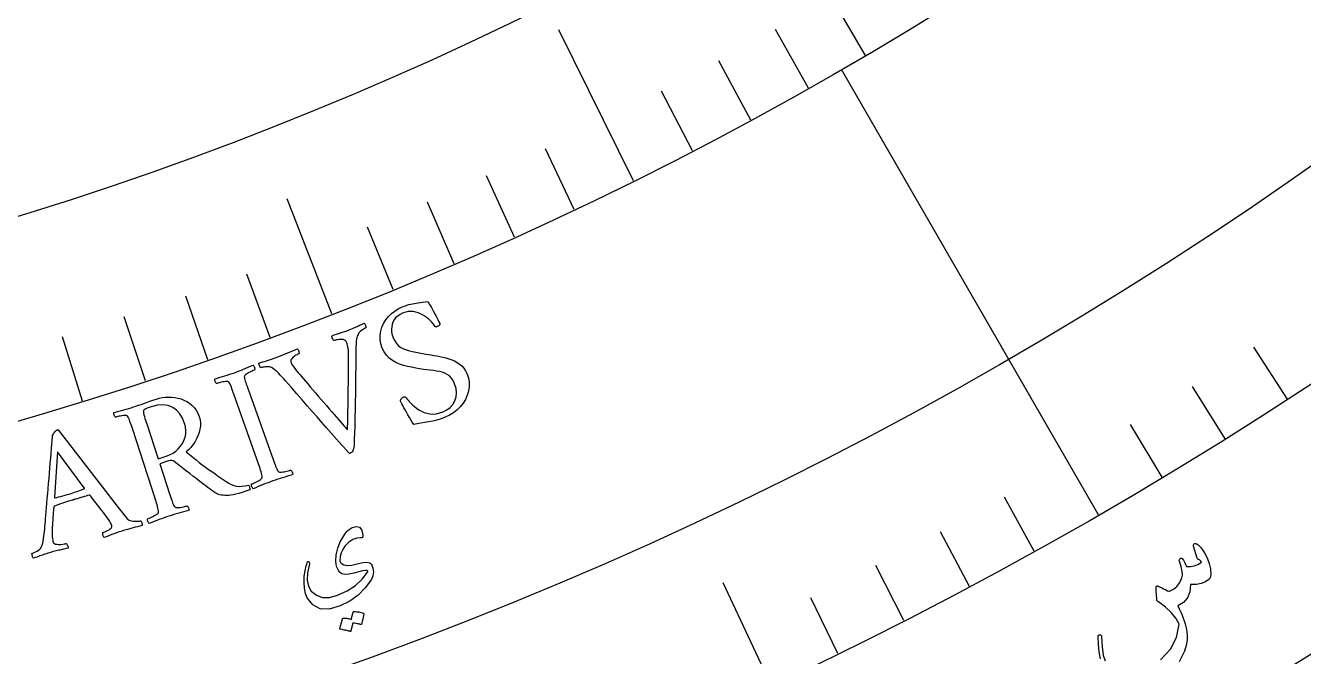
# Model space of a CAD drawing. Header units: millimetres. Extents: x -65 to 65, y -65 to 75.
# Drawn here: x 14.5 to 32.26, y -52.91 to -44.14 of the extents above; entities that cross this region are included whole.
import ezdxf

# ---------------------------------------------------------------- set-up
doc = ezdxf.new("R2010")
doc.units = ezdxf.units.MM
for name, color, linetype in [('CUT_OUTER', 1, 'Continuous'), ('ENGRAVE', 7, 'Continuous'), ('ENGRAVE_FINE', 8, 'Continuous'), ('TEXT', 5, 'Continuous')]:
    doc.layers.add(name, color=color, linetype=linetype)

msp = doc.modelspace()

# ---------------------------------------------------------------- linework, layer by layer
at = {"layer": 'CUT_OUTER'}
msp.add_arc((-0.0001, -0.0002), 64.9998, 178.916906, 2.285404, dxfattribs=at)
at = {"layer": 'ENGRAVE'}
for points in [[(22.9496, -46.2993), (21.9103, -44.2027)], [(29.4125, -50.9439), (25.8375, -44.7519)], [(18.754, -48.1518), (18.1312, -46.5528)], [(24.8605, -53.3136), (24.1957, -51.8879)]]:
    msp.add_lwpolyline(points, dxfattribs=at)
for radius in [63.7, 63.7, 61.9938, 58.825, 58.825, 56.3225, 51.675, 51.675, 48.945]:
    msp.add_circle((0, 0), radius, dxfattribs=at)
at = {"layer": 'ENGRAVE_FINE'}
for points in [[(26.1744, -44.5557), (25.7002, -43.7486)], [(25.3802, -45.0128), (24.9205, -44.1975)], [(24.5778, -45.4559), (24.1326, -44.6325)], [(23.7675, -45.8848), (23.337, -45.0536)], [(22.1242, -46.6993), (21.7235, -45.8534)], [(21.2917, -47.0847), (20.906, -46.2318)], [(20.4523, -47.4553), (20.0819, -46.5958)], [(19.6063, -47.8111), (19.2512, -46.945)], [(17.8956, -48.4773), (17.5715, -47.5993)], [(17.0315, -48.7877), (16.723, -47.904)], [(16.1618, -49.0826), (15.869, -48.1936)], [(15.2869, -49.3621), (15.01, -48.468)], [(32.0384, -49.3348), (31.5711, -48.6152)], [(31.1725, -49.8864), (30.7178, -49.1588)], [(30.2971, -50.4229), (29.8552, -49.6874)], [(28.5189, -51.4495), (28.103, -50.6991)], [(27.6167, -51.9394), (27.2139, -51.1818)], [(26.706, -52.4135), (26.3165, -51.649)], [(25.7872, -52.8716), (25.4111, -52.1004)]]:
    msp.add_lwpolyline(points, dxfattribs=at)
at = {"layer": 'TEXT'}
for points in [[(19.7305, -48.0544), (19.7642, -48.0411), (19.7954, -48.03), (19.824, -48.0212), (19.8501, -48.0146), (19.8751, -48.0093), (19.9008, -48.0047), (19.9271, -48.0006), (19.9539, -47.9972), (19.9826, -47.9937), (20.0145, -47.9895), (20.0496, -47.9846), (20.088, -47.9791), (20.1128, -48.0205), (20.1373, -48.0629), (20.1614, -48.1063), (20.1851, -48.1508), (20.207, -48.1929), (20.2257, -48.2294), (20.2413, -48.2604), (20.2537, -48.2857), (20.2558, -48.2912), (20.2551, -48.297), (20.2515, -48.3031), (20.245, -48.3096), (20.2374, -48.3158), (20.2304, -48.3208), (20.2239, -48.3248), (20.2179, -48.3277), (20.2102, -48.3303), (20.2028, -48.3314), (20.1957, -48.3309), (20.1891, -48.329), (20.1767, -48.3088), (20.1613, -48.2879), (20.1429, -48.2661), (20.1215, -48.2436), (20.0977, -48.2214), (20.072, -48.2007), (20.0445, -48.1814), (20.0151, -48.1636), (19.9842, -48.148), (19.9523, -48.1353), (19.9193, -48.1256), (19.8852, -48.1188), (19.8506, -48.116), (19.8158, -48.1181), (19.7809, -48.1251), (19.746, -48.137), (19.7041, -48.157), (19.6691, -48.18), (19.6408, -48.2058), (19.6194, -48.2346), (19.6036, -48.2652), (19.5924, -48.2967), (19.5858, -48.329), (19.5839, -48.3621), (19.5856, -48.3949), (19.59, -48.4262), (19.5971, -48.4561), (19.607, -48.4846), (19.6274, -48.5267), (19.6521, -48.5626), (19.6812, -48.5924), (19.7146, -48.616), (19.7515, -48.6351), (19.7908, -48.6511), (19.8325, -48.664), (19.8767, -48.674), (19.9223, -48.6824), (19.9682, -48.6911), (20.0144, -48.7), (20.0608, -48.709), (20.0963, -48.7151), (20.1336, -48.7215), (20.1727, -48.7281), (20.2136, -48.735), (20.2554, -48.7426), (20.2971, -48.7516), (20.3387, -48.762), (20.3803, -48.7737), (20.4207, -48.7876), (20.4592, -48.8046), (20.4956, -48.8246), (20.5299, -48.8476), (20.5612, -48.8743), (20.5885, -48.9052), (20.6119, -48.9403), (20.6314, -48.9795), (20.652, -49.0405), (20.6626, -49.1014), (20.6632, -49.1623), (20.6537, -49.2232), (20.6356, -49.2826), (20.6103, -49.3388), (20.5778, -49.3919), (20.5381, -49.4418), (20.4927, -49.4873), (20.4429, -49.5268), (20.3888, -49.5605), (20.3304, -49.5883), (20.2731, -49.6099), (20.2156, -49.6278), (20.1578, -49.642), (20.0997, -49.6526), (20.0431, -49.6614), (19.9897, -49.6701), (19.9396, -49.6788), (19.8927, -49.6875), (19.8723, -49.6561), (19.8518, -49.6233), (19.8313, -49.5892), (19.8108, -49.5537), (19.791, -49.5186), (19.7728, -49.4856), (19.756, -49.4547), (19.7408, -49.4258), (19.7278, -49.4006), (19.7177, -49.3806), (19.7105, -49.3659), (19.7063, -49.3563), (19.7101, -49.3483), (19.7145, -49.3406), (19.7195, -49.3331), (19.7251, -49.326), (19.7313, -49.3194), (19.738, -49.3137), (19.7453, -49.309), (19.7531, -49.3053), (19.7631, -49.3029), (19.772, -49.3038), (19.78, -49.3082), (19.787, -49.3159), (19.7985, -49.3319), (19.8132, -49.3501), (19.8309, -49.3707), (19.8518, -49.3935), (19.8756, -49.4171), (19.9022, -49.4401), (19.9316, -49.4624), (19.9639, -49.4841), (19.9986, -49.5037), (20.0356, -49.5194), (20.0748, -49.5314), (20.1163, -49.5396), (20.1599, -49.5424), (20.2057, -49.5385), (20.2537, -49.5278), (20.3038, -49.5102), (20.3548, -49.4839), (20.3986, -49.45), (20.4351, -49.4083), (20.4643, -49.359), (20.4832, -49.3043), (20.4888, -49.2465), (20.4813, -49.1855), (20.4605, -49.1214), (20.4393, -49.0779), (20.4148, -49.0418), (20.3873, -49.0131), (20.3565, -48.9917), (20.323, -48.9756), (20.2871, -48.9625), (20.2487, -48.9524), (20.2079, -48.9453), (20.1651, -48.9396), (20.1209, -48.9339), (20.0751, -48.9281), (20.0278, -48.9222), (19.9742, -48.9137), (19.9195, -48.9041), (19.8635, -48.8934), (19.8063, -48.8817), (19.7498, -48.8673), (19.6958, -48.8487), (19.6443, -48.8258), (19.5954, -48.7987), (19.5508, -48.766), (19.5126, -48.7264), (19.4805, -48.6799), (19.4547, -48.6266), (19.4353, -48.5667), (19.4253, -48.5076), (19.4247, -48.4493), (19.4334, -48.3918), (19.4501, -48.3363), (19.4734, -48.2839), (19.5034, -48.2347), (19.54, -48.1887), (19.5819, -48.1469), (19.6276, -48.1107), (19.6771, -48.0798), (19.7305, -48.0544)], [(18.0024, -48.7494), (18.0386, -48.7358), (18.0742, -48.7218), (18.109, -48.7077), (18.143, -48.6933), (18.1765, -48.6788), (18.2098, -48.6646), (18.2429, -48.6507), (18.2757, -48.6369), (18.2798, -48.642), (18.284, -48.6495), (18.2883, -48.6594), (18.2928, -48.6718), (18.2963, -48.6841), (18.298, -48.6935), (18.2978, -48.7002), (18.2957, -48.7041), (18.2898, -48.7067), (18.2811, -48.7112), (18.2697, -48.7176), (18.2556, -48.7258), (18.2405, -48.7354), (18.2263, -48.7461), (18.2129, -48.7577), (18.2004, -48.7704), (18.1907, -48.7839), (18.1854, -48.7983), (18.1847, -48.8134), (18.1885, -48.8294), (18.1999, -48.8521), (18.2202, -48.8828), (18.2493, -48.9216), (18.2874, -48.9683), (18.3078, -48.9924), (18.3314, -49.0201), (18.3581, -49.0515), (18.3881, -49.0865), (18.4204, -49.1242), (18.4543, -49.1639), (18.4898, -49.2055), (18.5268, -49.2489), (18.5647, -49.2933), (18.6029, -49.3376), (18.6411, -49.3818), (18.6796, -49.426), (18.7174, -49.4692), (18.7535, -49.5107), (18.7881, -49.5505), (18.821, -49.5886), (18.8516, -49.624), (18.8793, -49.6561), (18.9041, -49.6848), (18.926, -49.7102), (18.944, -49.7311), (18.9575, -49.7465), (18.9665, -49.7566), (18.9708, -49.7612), (18.9714, -49.7518), (18.9722, -49.7349), (18.9731, -49.7105), (18.974, -49.6785), (18.9751, -49.6403), (18.9761, -49.5972), (18.977, -49.5494), (18.9779, -49.4966), (18.9788, -49.4401), (18.9797, -49.3807), (18.9806, -49.3184), (18.9816, -49.2533), (18.9825, -49.1865), (18.9833, -49.1193), (18.984, -49.0515), (18.9846, -48.9833), (18.9852, -48.9158), (18.9856, -48.8504), (18.986, -48.787), (18.9862, -48.7257), (18.9862, -48.7026), (18.9853, -48.6792), (18.9836, -48.6554), (18.9811, -48.6313), (18.9778, -48.6081), (18.9737, -48.5873), (18.969, -48.5687), (18.9634, -48.5525), (18.9547, -48.5358), (18.943, -48.5229), (18.9284, -48.5139), (18.9109, -48.5087), (18.8919, -48.5062), (18.8729, -48.5054), (18.8539, -48.5063), (18.8348, -48.5088), (18.8173, -48.5121), (18.8029, -48.5152), (18.7915, -48.5181), (18.7831, -48.5208), (18.7777, -48.5187), (18.7723, -48.5133), (18.7671, -48.5047), (18.7618, -48.493), (18.7577, -48.4804), (18.7555, -48.4697), (18.7552, -48.4606), (18.757, -48.4534), (18.7878, -48.4429), (18.8178, -48.4328), (18.8469, -48.4232), (18.8753, -48.4141), (18.9036, -48.4048), (18.9326, -48.3947), (18.9623, -48.3839), (18.9926, -48.3722), (19.0174, -48.3624), (19.0394, -48.3535), (19.0586, -48.3455), (19.0751, -48.3384), (19.0901, -48.3317), (19.1049, -48.325), (19.1195, -48.3181), (19.1339, -48.3111), (19.1491, -48.3038), (19.1659, -48.2958), (19.1844, -48.2871), (19.2047, -48.2777), (19.2088, -48.2827), (19.213, -48.2905), (19.2173, -48.3008), (19.2217, -48.3139), (19.2253, -48.3265), (19.2272, -48.3359), (19.2274, -48.3418), (19.226, -48.3444), (19.2172, -48.3487), (19.2047, -48.3562), (19.1883, -48.3669), (19.1681, -48.3808), (19.1477, -48.3972), (19.1309, -48.4156), (19.1176, -48.436), (19.1079, -48.4582), (19.1026, -48.4772), (19.0981, -48.5027), (19.0944, -48.5347), (19.0914, -48.5733), (19.0891, -48.6147), (19.0875, -48.655), (19.0866, -48.6941), (19.0864, -48.7321), (19.0859, -48.8202), (19.0854, -48.9046), (19.0849, -48.9853), (19.0843, -49.0624), (19.0835, -49.137), (19.0826, -49.2103), (19.0814, -49.2823), (19.08, -49.3531), (19.0784, -49.4239), (19.0768, -49.4961), (19.0751, -49.5696), (19.0734, -49.6444), (19.0714, -49.722), (19.0689, -49.8038), (19.0658, -49.8898), (19.0623, -49.98), (19.0605, -50.004), (19.0568, -50.0248), (19.0514, -50.0422), (19.0443, -50.0563), (19.0357, -50.0677), (19.0263, -50.0771), (19.0159, -50.0846), (19.0046, -50.09), (19.0008, -50.0903), (18.9967, -50.0887), (18.9921, -50.085), (18.9871, -50.0793), (18.982, -50.0731), (18.9774, -50.068), (18.9731, -50.0638), (18.9693, -50.0607), (18.8933, -49.9753), (18.8202, -49.8927), (18.7497, -49.8128), (18.6819, -49.7357), (18.6153, -49.6597), (18.5482, -49.583), (18.4806, -49.5056), (18.4126, -49.4276), (18.3425, -49.3472), (18.2686, -49.2628), (18.1909, -49.1745), (18.1095, -49.0822), (18.0847, -49.0538), (18.0607, -49.0271), (18.0376, -49.002), (18.0152, -48.9787), (17.993, -48.9569), (17.9706, -48.9366), (17.948, -48.9177), (17.925, -48.9002), (17.9148, -48.8938), (17.9027, -48.8891), (17.8886, -48.8861), (17.8725, -48.8849), (17.8557, -48.8849), (17.8393, -48.8857), (17.8234, -48.8873), (17.8079, -48.8898), (17.7938, -48.8927), (17.7817, -48.8954), (17.7717, -48.898), (17.7637, -48.9006), (17.762, -48.899), (17.7591, -48.8933), (17.7551, -48.8836), (17.7499, -48.8698), (17.745, -48.8557), (17.7417, -48.8452), (17.74, -48.8383), (17.7399, -48.8349), (17.7777, -48.8226), (17.8122, -48.8116), (17.8435, -48.8019), (17.8716, -48.7935), (17.8996, -48.785), (17.9307, -48.7748), (17.965, -48.7629), (18.0024, -48.7494)], [(17.3986, -48.9681), (17.4317, -48.9561), (17.4641, -48.9438), (17.496, -48.9312), (17.5273, -48.9183), (17.5586, -48.9051), (17.5907, -48.8918), (17.6236, -48.8784), (17.6573, -48.8649), (17.6632, -48.869), (17.6685, -48.8754), (17.6732, -48.884), (17.6772, -48.8948), (17.6802, -48.906), (17.6818, -48.9157), (17.6821, -48.9239), (17.681, -48.9306), (17.6727, -48.9338), (17.6618, -48.9385), (17.6481, -48.9447), (17.6317, -48.9523), (17.6143, -48.9608), (17.5976, -48.9696), (17.5817, -48.9785), (17.5664, -48.9877), (17.5535, -48.9968), (17.5443, -49.0056), (17.5388, -49.014), (17.5372, -49.022), (17.5386, -49.0358), (17.5414, -49.051), (17.5455, -49.0678), (17.551, -49.086), (17.5573, -49.1054), (17.5642, -49.1257), (17.5715, -49.1468), (17.5792, -49.1687), (17.5805, -49.1722), (17.5817, -49.1757), (17.583, -49.1792), (17.5842, -49.1828), (17.5855, -49.1863), (17.5868, -49.1898), (17.588, -49.1933), (17.5893, -49.1969), (17.9396, -50.1766), (17.9408, -50.1801), (17.9421, -50.1837), (17.9434, -50.1872), (17.9446, -50.1907), (17.9459, -50.1942), (17.9471, -50.1977), (17.9484, -50.2013), (17.9497, -50.2048), (17.9575, -50.2266), (17.9652, -50.2473), (17.9726, -50.2669), (17.9798, -50.2854), (17.987, -50.3025), (17.9943, -50.3177), (18.0019, -50.331), (18.0095, -50.3424), (18.0157, -50.3466), (18.0253, -50.3493), (18.0384, -50.3504), (18.0549, -50.35), (18.0733, -50.3483), (18.0921, -50.3456), (18.1112, -50.342), (18.1305, -50.3374), (18.1485, -50.3326), (18.1634, -50.3285), (18.1752, -50.325), (18.1838, -50.3221), (18.189, -50.3266), (18.1941, -50.333), (18.1991, -50.3415), (18.204, -50.352), (18.2078, -50.3629), (18.2097, -50.3725), (18.2096, -50.3808), (18.2076, -50.3878), (18.1716, -50.3983), (18.1364, -50.4085), (18.102, -50.4186), (18.0684, -50.4286), (18.0351, -50.4388), (18.0014, -50.4496), (17.9675, -50.461), (17.9333, -50.4729), (17.9, -50.4849), (17.8666, -50.4975), (17.833, -50.5106), (17.7993, -50.5243), (17.7653, -50.5383), (17.7311, -50.5525), (17.6967, -50.567), (17.662, -50.5817), (17.656, -50.5775), (17.6507, -50.5711), (17.6461, -50.5624), (17.6422, -50.5516), (17.6393, -50.5403), (17.6379, -50.5306), (17.6377, -50.5224), (17.639, -50.5157), (17.6475, -50.5125), (17.6588, -50.5078), (17.673, -50.5016), (17.6899, -50.4939), (17.708, -50.4852), (17.7253, -50.4759), (17.7418, -50.466), (17.7577, -50.4556), (17.7712, -50.4454), (17.7806, -50.4363), (17.7858, -50.4283), (17.787, -50.4214), (17.7859, -50.4048), (17.783, -50.3865), (17.7783, -50.3664), (17.7719, -50.3447), (17.7644, -50.3218), (17.7564, -50.298), (17.7479, -50.2733), (17.739, -50.2479), (17.3927, -49.2667), (17.3836, -49.2412), (17.3746, -49.2165), (17.3658, -49.1926), (17.357, -49.1695), (17.3483, -49.148), (17.3392, -49.1291), (17.33, -49.1128), (17.3205, -49.099), (17.3151, -49.0935), (17.306, -49.0902), (17.2935, -49.0892), (17.2773, -49.0904), (17.2592, -49.0931), (17.2408, -49.0963), (17.2221, -49.1001), (17.2032, -49.1046), (17.1856, -49.109), (17.1711, -49.1128), (17.1596, -49.1161), (17.1512, -49.1188), (17.1461, -49.1143), (17.1412, -49.1077), (17.1364, -49.0992), (17.1316, -49.0886), (17.1279, -49.0777), (17.1261, -49.0681), (17.1262, -49.0598), (17.1282, -49.0528), (17.163, -49.042), (17.1976, -49.0315), (17.232, -49.0211), (17.2662, -49.011), (17.2999, -49.0009), (17.3333, -48.9903), (17.3662, -48.9794), (17.3986, -48.9681)], [(16.3162, -49.3341), (16.3552, -49.323), (16.3959, -49.3149), (16.4383, -49.3098), (16.4824, -49.3078), (16.527, -49.309), (16.571, -49.3136), (16.6144, -49.3217), (16.6573, -49.3332), (16.6987, -49.3486), (16.7379, -49.3682), (16.7749, -49.392), (16.8095, -49.42), (16.841, -49.4525), (16.8683, -49.4899), (16.8915, -49.5321), (16.9105, -49.5793), (16.9217, -49.6213), (16.9269, -49.6647), (16.9263, -49.7094), (16.9197, -49.7554), (16.9082, -49.8015), (16.8925, -49.8463), (16.8728, -49.8899), (16.8491, -49.9321), (16.8222, -49.9718), (16.7931, -50.0076), (16.7619, -50.0394), (16.7285, -50.0674), (16.7754, -50.1071), (16.8212, -50.1449), (16.8657, -50.1808), (16.909, -50.2148), (16.9519, -50.2476), (16.9954, -50.2801), (17.0395, -50.3121), (17.0842, -50.3438), (17.1305, -50.3761), (17.1793, -50.41), (17.2308, -50.4454), (17.2848, -50.4824), (17.3208, -50.5047), (17.3565, -50.5224), (17.3919, -50.5357), (17.4268, -50.5444), (17.4634, -50.5485), (17.5034, -50.5477), (17.5469, -50.542), (17.5939, -50.5314), (17.5997, -50.5358), (17.6045, -50.5429), (17.6083, -50.5527), (17.6109, -50.5651), (17.6128, -50.5775), (17.614, -50.5872), (17.6145, -50.5941), (17.6145, -50.5982), (17.5585, -50.6171), (17.507, -50.6332), (17.4601, -50.6465), (17.4177, -50.6571), (17.3802, -50.6651), (17.3477, -50.6709), (17.3202, -50.6744), (17.2978, -50.6757), (17.2829, -50.6748), (17.2651, -50.6734), (17.2445, -50.6714), (17.2211, -50.6689), (17.1957, -50.6641), (17.1693, -50.6552), (17.1418, -50.6422), (17.1134, -50.6251), (17.1008, -50.6163), (17.0838, -50.6041), (17.0623, -50.5885), (17.0363, -50.5694), (17.0068, -50.5475), (16.9745, -50.5231), (16.9394, -50.4964), (16.9016, -50.4673), (16.8618, -50.4364), (16.8207, -50.4045), (16.7783, -50.3716), (16.7346, -50.3375), (16.6907, -50.3031), (16.6476, -50.2688), (16.6052, -50.2348), (16.5636, -50.201), (16.548, -50.1924), (16.5295, -50.1886), (16.508, -50.1898), (16.4835, -50.1958), (16.3632, -50.2352), (16.5038, -50.667), (16.505, -50.6706), (16.5061, -50.6741), (16.5073, -50.6777), (16.5084, -50.6812), (16.5096, -50.6848), (16.5108, -50.6883), (16.5119, -50.6919), (16.5131, -50.6955), (16.5203, -50.7175), (16.5274, -50.7384), (16.5343, -50.7582), (16.5409, -50.7769), (16.5476, -50.7942), (16.5545, -50.8096), (16.5617, -50.8231), (16.569, -50.8347), (16.5751, -50.8391), (16.5846, -50.8421), (16.5977, -50.8436), (16.6142, -50.8436), (16.6326, -50.8424), (16.6514, -50.8402), (16.6706, -50.8372), (16.6901, -50.8331), (16.7082, -50.8289), (16.7232, -50.8252), (16.7351, -50.822), (16.7438, -50.8194), (16.7489, -50.824), (16.7538, -50.8306), (16.7585, -50.8392), (16.7631, -50.8498), (16.7667, -50.8608), (16.7683, -50.8705), (16.7679, -50.8788), (16.7657, -50.8858), (16.7294, -50.8952), (16.694, -50.9044), (16.6593, -50.9136), (16.6254, -50.9226), (16.5918, -50.9318), (16.5579, -50.9416), (16.5236, -50.952), (16.4891, -50.963), (16.4554, -50.9741), (16.4217, -50.9857), (16.3877, -50.9979), (16.3536, -51.0105), (16.3193, -51.0236), (16.2848, -51.0368), (16.2499, -51.0503), (16.2148, -51.064), (16.2089, -51.0596), (16.2038, -51.0531), (16.1994, -51.0443), (16.1959, -51.0334), (16.1933, -51.022), (16.1921, -51.0123), (16.1922, -51.0041), (16.1937, -50.9974), (16.2023, -50.9944), (16.2138, -50.99), (16.2281, -50.9842), (16.2452, -50.9771), (16.2635, -50.9689), (16.2811, -50.9601), (16.2979, -50.9507), (16.3141, -50.9407), (16.3279, -50.9308), (16.3375, -50.922), (16.343, -50.9142), (16.3443, -50.9074), (16.3437, -50.8907), (16.3413, -50.8723), (16.3372, -50.8522), (16.3314, -50.8303), (16.3246, -50.8071), (16.3172, -50.7831), (16.3095, -50.7582), (16.3013, -50.7325), (15.9807, -49.7427), (15.9723, -49.7169), (15.9641, -49.692), (15.9559, -49.6678), (15.9479, -49.6444), (15.9397, -49.6227), (15.9312, -49.6036), (15.9224, -49.587), (15.9133, -49.573), (15.9081, -49.5673), (15.8991, -49.5638), (15.8866, -49.5624), (15.8704, -49.5632), (15.8523, -49.5653), (15.834, -49.5679), (15.8156, -49.5711), (15.7971, -49.5748), (15.7799, -49.5785), (15.7657, -49.5818), (15.7543, -49.5847), (15.7459, -49.5872), (15.7409, -49.5825), (15.7362, -49.5758), (15.7316, -49.5671), (15.7271, -49.5564), (15.7237, -49.5454), (15.7222, -49.5358), (15.7225, -49.5275), (15.7247, -49.5206), (15.7598, -49.5108), (15.7945, -49.5013), (15.8288, -49.4921), (15.8627, -49.4831), (15.8962, -49.474), (15.9295, -49.4646), (15.9625, -49.4547), (15.9951, -49.4444), (16.0294, -49.4331), (16.0649, -49.4211), (16.1016, -49.4083), (16.1395, -49.3948), (16.1794, -49.3806), (16.2221, -49.3658), (16.2677, -49.3503), (16.3162, -49.3341)], [(16.7055, -49.6724), (16.6762, -49.6018), (16.6391, -49.5414), (16.5944, -49.4911), (16.5419, -49.451), (16.4809, -49.4242), (16.4105, -49.4139), (16.3307, -49.4201), (16.2414, -49.4428), (16.2296, -49.4469), (16.2151, -49.4521), (16.198, -49.4585), (16.1782, -49.4662), (16.1597, -49.4745), (16.1462, -49.4832), (16.1378, -49.4922), (16.1344, -49.5015), (16.1344, -49.5153), (16.1366, -49.5326), (16.1409, -49.5532), (16.1475, -49.5772), (16.1554, -49.603), (16.1634, -49.6288), (16.1716, -49.6548), (16.18, -49.6808), (16.34, -50.164), (16.4625, -50.124), (16.5059, -50.1068), (16.5465, -50.0848), (16.5843, -50.0579), (16.6194, -50.0261), (16.6505, -49.9905), (16.6765, -49.9519), (16.6974, -49.9104), (16.7133, -49.8659), (16.7227, -49.8194), (16.7246, -49.7717), (16.7189, -49.7227), (16.7055, -49.6724)], [(14.7623, -51.1418), (14.7627, -51.1377), (14.7638, -51.1254), (14.7656, -51.105), (14.7682, -51.0764), (14.7713, -51.0409), (14.7748, -50.9995), (14.7788, -50.9523), (14.7831, -50.8994), (14.7878, -50.8419), (14.7931, -50.7812), (14.7988, -50.7172), (14.8049, -50.65), (14.8112, -50.5808), (14.8173, -50.5105), (14.8232, -50.4394), (14.8289, -50.3673), (14.8345, -50.2955), (14.84, -50.2252), (14.8454, -50.1564), (14.8506, -50.089), (14.8557, -50.0244), (14.8604, -49.9638), (14.8649, -49.9071), (14.8691, -49.8545), (14.8722, -49.8428), (14.8779, -49.8297), (14.8862, -49.8152), (14.8972, -49.7992), (14.9089, -49.7843), (14.9196, -49.773), (14.9293, -49.7652), (14.938, -49.7609), (14.9401, -49.7604), (14.9418, -49.7601), (14.9432, -49.7601), (14.9442, -49.7604), (14.9452, -49.7608), (14.9467, -49.7613), (14.9486, -49.7617), (14.9511, -49.7622), (15.8021, -50.8641), (15.8447, -50.9181), (15.8767, -50.9585), (15.8983, -50.985), (15.9094, -50.9979), (15.9208, -51.0083), (15.9347, -51.0168), (15.9512, -51.0236), (15.9703, -51.0286), (15.9905, -51.032), (16.0102, -51.034), (16.0295, -51.0348), (16.0484, -51.0341), (16.0654, -51.0328), (16.0789, -51.0314), (16.0889, -51.03), (16.0954, -51.0285), (16.1016, -51.034), (16.1068, -51.0416), (16.111, -51.0513), (16.1142, -51.0631), (16.1166, -51.0747), (16.1181, -51.0838), (16.1189, -51.0903), (16.1188, -51.0944), (16.0842, -51.1027), (16.0514, -51.1107), (16.0204, -51.1182), (15.9913, -51.1253), (15.9619, -51.1328), (15.9298, -51.1415), (15.8952, -51.1515), (15.8581, -51.1628), (15.819, -51.1752), (15.7835, -51.1869), (15.7516, -51.1979), (15.7233, -51.2083), (15.695, -51.219), (15.6634, -51.2309), (15.6283, -51.244), (15.5898, -51.2582), (15.584, -51.2538), (15.5789, -51.2472), (15.5747, -51.2384), (15.5712, -51.2274), (15.569, -51.216), (15.5684, -51.2061), (15.5693, -51.1976), (15.5719, -51.1907), (15.5841, -51.1864), (15.5989, -51.1802), (15.6165, -51.172), (15.6367, -51.1618), (15.6563, -51.1508), (15.6721, -51.1402), (15.6841, -51.1299), (15.6922, -51.12), (15.6947, -51.113), (15.6954, -51.1047), (15.6943, -51.0949), (15.6916, -51.0837), (15.6867, -51.0714), (15.6788, -51.0559), (15.6677, -51.0374), (15.6536, -51.0157), (15.6372, -50.9918), (15.6192, -50.9665), (15.5997, -50.94), (15.5787, -50.9121), (15.5569, -50.8838), (15.5353, -50.8559), (15.5139, -50.8284), (15.4926, -50.8014), (15.4723, -50.7758), (15.4539, -50.7525), (15.4374, -50.7317), (15.4227, -50.7131), (15.4107, -50.698), (15.4021, -50.6871), (15.397, -50.6806), (15.3953, -50.6785), (15.3949, -50.6782), (15.3937, -50.6776), (15.3918, -50.6766), (15.3891, -50.6751), (15.386, -50.6738), (15.3832, -50.673), (15.3806, -50.6728), (15.3781, -50.6732), (15.3589, -50.6779), (15.3377, -50.6835), (15.3144, -50.6901), (15.2892, -50.6975), (15.2635, -50.7053), (15.2386, -50.7127), (15.2146, -50.7199), (15.1916, -50.7269), (15.1856, -50.7287), (15.1796, -50.7304), (15.1737, -50.7322), (15.1677, -50.734), (15.1619, -50.7357), (15.1564, -50.7374), (15.1512, -50.7389), (15.1463, -50.7404), (15.1119, -50.7507), (15.0802, -50.7604), (15.0512, -50.7694), (15.025, -50.7778), (14.9984, -50.7865), (14.9683, -50.7968), (14.9348, -50.8085), (14.8979, -50.8217), (14.8966, -50.8223), (14.8951, -50.8235), (14.8935, -50.8252), (14.8917, -50.8274), (14.8901, -50.8296), (14.889, -50.8311), (14.8883, -50.8321), (14.888, -50.8324), (14.8878, -50.8357), (14.8871, -50.8457), (14.8858, -50.8623), (14.8841, -50.8855), (14.882, -50.9133), (14.8797, -50.9437), (14.8771, -50.9765), (14.8743, -51.0119), (14.8715, -51.0478), (14.8692, -51.0826), (14.8672, -51.116), (14.8658, -51.1482), (14.8643, -51.1798), (14.864, -51.2084), (14.8651, -51.2341), (14.8673, -51.2569), (14.8703, -51.2769), (14.8734, -51.2947), (14.8767, -51.3102), (14.8801, -51.3233), (14.886, -51.3351), (14.8963, -51.3443), (14.9108, -51.3507), (14.9296, -51.3544), (14.9505, -51.356), (14.9714, -51.3562), (14.9921, -51.3549), (15.0128, -51.3522), (15.0314, -51.3491), (15.0461, -51.3464), (15.0568, -51.3442), (15.0636, -51.3425), (15.067, -51.3455), (15.0708, -51.3512), (15.075, -51.3594), (15.0797, -51.3703), (15.0839, -51.3819), (15.0867, -51.392), (15.0881, -51.4008), (15.0881, -51.4082), (15.0657, -51.4134), (15.0449, -51.4182), (15.0257, -51.4225), (15.0082, -51.4263), (14.9916, -51.4299), (14.9749, -51.4335), (14.9582, -51.437), (14.9416, -51.4406), (14.9237, -51.4446), (14.9033, -51.4497), (14.8804, -51.4558), (14.8551, -51.463), (14.8296, -51.4705), (14.8063, -51.4777), (14.7852, -51.4846), (14.7663, -51.4912), (14.7485, -51.4976), (14.7307, -51.5039), (14.7128, -51.5103), (14.695, -51.5167), (14.676, -51.5234), (14.6546, -51.5308), (14.6307, -51.5389), (14.6044, -51.5477), (14.6012, -51.5446), (14.598, -51.5388), (14.5946, -51.5303), (14.591, -51.519), (14.588, -51.5072), (14.5861, -51.4968), (14.5852, -51.4879), (14.5853, -51.4805), (14.5979, -51.4762), (14.6139, -51.4694), (14.6333, -51.4603), (14.656, -51.4487), (14.678, -51.4357), (14.6952, -51.4223), (14.7075, -51.4085), (14.715, -51.3942), (14.7257, -51.3658), (14.7346, -51.3364), (14.7418, -51.306), (14.7472, -51.2747), (14.7516, -51.2425), (14.7555, -51.2096), (14.7591, -51.1761), (14.7623, -51.1418)], [(14.9403, -50.0676), (14.8982, -50.6994), (14.8984, -50.6997), (14.8989, -50.7005), (14.8997, -50.7019), (14.9008, -50.7038), (14.9021, -50.7057), (14.9034, -50.707), (14.9046, -50.7076), (14.9058, -50.7075), (14.9299, -50.7017), (14.9561, -50.695), (14.9846, -50.6875), (15.0152, -50.6792), (15.0454, -50.6708), (15.0723, -50.6632), (15.0961, -50.6563), (15.1168, -50.6503), (15.1434, -50.6421), (15.1686, -50.6341), (15.1924, -50.6262), (15.2148, -50.6183), (15.2369, -50.6103), (15.2601, -50.602), (15.2844, -50.5934), (15.3096, -50.5845), (15.3117, -50.5835), (15.313, -50.5818), (15.3137, -50.5796), (15.3138, -50.5767), (15.3135, -50.5739), (15.3133, -50.572), (15.3132, -50.5708), (15.3131, -50.5704)], [(19.1545, -51.2664), (19.0996, -51.2682), (19.0448, -51.2878), (18.9902, -51.3252), (18.9357, -51.3803), (18.9046, -51.425), (18.8826, -51.4729), (18.8696, -51.5239), (18.8657, -51.578), (18.867, -51.588), (18.8703, -51.5978), (18.8757, -51.6072), (18.8831, -51.6163), (18.9191, -51.6399), (18.9685, -51.6495), (19.0313, -51.6451), (19.1076, -51.6266), (19.1825, -51.6075), (19.2401, -51.6019), (19.2802, -51.6099), (19.303, -51.6314), (19.325, -51.6861), (19.3325, -51.7393), (19.3253, -51.7911), (19.3034, -51.8415), (19.2183, -51.9606), (19.1178, -52.062), (19.0022, -52.1457), (18.8714, -52.2115), (18.7183, -52.255), (18.5906, -52.2505), (18.4885, -52.198), (18.4121, -52.0979), (18.3881, -52.0366), (18.3733, -51.9661), (18.3676, -51.8863), (18.371, -51.7973), (18.3741, -51.7718), (18.3778, -51.747), (18.382, -51.7228), (18.3868, -51.6992), (18.3921, -51.6762), (18.3981, -51.6536), (18.4048, -51.6314), (18.4122, -51.6096), (18.4169, -51.6), (18.4223, -51.5949), (18.4285, -51.5942), (18.4354, -51.5979), (18.4406, -51.6038), (18.4437, -51.6104), (18.4447, -51.6177), (18.4436, -51.6258), (18.4171, -51.7489), (18.4122, -51.853), (18.4293, -51.9381), (18.4685, -52.0043), (18.5401, -52.0632), (18.6251, -52.0925), (18.7232, -52.092), (18.8346, -52.0617), (18.9691, -52.0005), (19.0833, -51.9268), (19.1773, -51.8406), (19.2508, -51.7422), (19.2546, -51.7348), (19.2548, -51.7286), (19.2514, -51.7239), (19.2444, -51.7205), (19.2203, -51.7182), (19.1818, -51.7231), (19.1288, -51.735), (19.0613, -51.7538), (18.9916, -51.7702), (18.935, -51.7735), (18.8917, -51.7638), (18.8615, -51.7411), (18.8398, -51.7093), (18.824, -51.6735), (18.814, -51.6337), (18.8098, -51.5898), (18.8149, -51.4987), (18.8352, -51.409), (18.8706, -51.3209), (18.9212, -51.2342), (18.9353, -51.2128), (18.9495, -51.1936), (18.9638, -51.1765), (18.9782, -51.1614), (18.9926, -51.1484), (19.0069, -51.1374), (19.0211, -51.1284), (19.0352, -51.1213), (19.0945, -51.1053), (19.1391, -51.1174), (19.169, -51.1576), (19.184, -51.226), (19.1836, -51.2461), (19.1786, -51.2595), (19.1688, -51.2663), (19.1545, -51.2664)], [(19.0505, -52.2977), (19.0517, -52.2951), (19.054, -52.293), (19.0573, -52.2913), (19.0617, -52.2902), (19.0789, -52.2902), (19.0958, -52.291), (19.1124, -52.2926), (19.1288, -52.2949), (19.145, -52.298), (19.1612, -52.3019), (19.1774, -52.3067), (19.1936, -52.3124), (19.1972, -52.3146), (19.1995, -52.3176), (19.2005, -52.3212), (19.2002, -52.3255), (19.1684, -52.4678), (19.1669, -52.47), (19.1639, -52.4711), (19.1594, -52.471), (19.1534, -52.4698), (19.149, -52.4682), (19.1421, -52.4664), (19.1327, -52.4643), (19.1208, -52.4619), (19.1063, -52.4592), (19.089, -52.4561), (19.0689, -52.4526), (19.0461, -52.4487), (19.0199, -52.5596), (19.0182, -52.5633), (19.0149, -52.5652), (19.0102, -52.5653), (19.0039, -52.5636), (18.9984, -52.5622), (18.9899, -52.5601), (18.9784, -52.5574), (18.9637, -52.5541), (18.9459, -52.5502), (18.9246, -52.5459), (18.8998, -52.5411), (18.8716, -52.5358), (18.8684, -52.5344), (18.8665, -52.5325), (18.866, -52.5301), (18.8668, -52.5272), (18.9025, -52.3891), (18.9037, -52.3865), (18.906, -52.3844), (18.9093, -52.3828), (18.9137, -52.3816), (18.9281, -52.3811), (18.9423, -52.3814), (18.9565, -52.3824), (18.9704, -52.3843), (18.9842, -52.3869), (18.9978, -52.3901), (19.0111, -52.3939), (19.0243, -52.3983)]]:
    msp.add_lwpolyline(points, close=True, dxfattribs=at)
for points in [[(30.2721, -52.9598), (30.4113, -52.8139), (30.4981, -52.6482), (30.5325, -52.4629), (30.4847, -52.3817), (30.4213, -52.3035), (30.3423, -52.2282), (30.2477, -52.1558), (30.2372, -52.149), (30.2295, -52.1419), (30.2247, -52.1345), (30.2228, -52.1268), (30.2206, -52.0978), (30.2186, -52.0705), (30.217, -52.0449), (30.2156, -52.021), (30.2147, -51.999), (30.2144, -51.9793), (30.2147, -51.9617), (30.2156, -51.9463), (30.217, -51.9392), (30.2203, -51.9347), (30.2255, -51.9329), (30.2326, -51.9337), (30.2368, -51.935), (30.2428, -51.9373), (30.2508, -51.9404), (30.2606, -51.9446), (30.2721, -51.9498), (30.285, -51.9562), (30.2993, -51.9638), (30.315, -51.9727), (30.346, -51.9892), (30.3704, -52.0002), (30.3881, -52.0055), (30.3991, -52.0051), (30.4543, -51.9788), (30.5017, -51.9389), (30.5411, -51.8856), (30.5725, -51.8189), (30.5775, -51.7839), (30.5733, -51.7338), (30.5599, -51.6688), (30.5371, -51.5888), (30.535, -51.5812), (30.535, -51.5737), (30.537, -51.5664), (30.5412, -51.5591), (30.5458, -51.5533), (30.551, -51.5492), (30.5568, -51.5468), (30.5633, -51.546), (30.5785, -51.5541), (30.5954, -51.5761), (30.6142, -51.6121), (30.6348, -51.662), (30.6903, -51.6629), (30.7434, -51.6535), (30.7942, -51.6338), (30.8426, -51.6038), (30.8332, -51.5895), (30.8242, -51.5786), (30.8155, -51.5713), (30.8073, -51.5675), (30.7987, -51.5645), (30.792, -51.5602), (30.7874, -51.5548), (30.7848, -51.5481), (30.7341, -51.3814), (30.7324, -51.3705), (30.7331, -51.3615), (30.7363, -51.3544), (30.7421, -51.3493), (30.7511, -51.3453), (30.76, -51.344), (30.7689, -51.3455), (30.7778, -51.3498), (30.8042, -51.3682), (30.8311, -51.3945), (30.8583, -51.4288), (30.8859, -51.4712), (30.924, -51.5445), (30.9511, -51.6196), (30.9673, -51.6965), (30.9724, -51.7752), (30.9705, -51.796), (30.9656, -51.8142), (30.9577, -51.8297), (30.9469, -51.8425), (30.8994, -51.875), (30.841, -51.898), (30.7718, -51.9112), (30.6918, -51.9148), (30.682, -52.0152), (30.6488, -52.0976), (30.5922, -52.162), (30.5123, -52.2082), (30.5347, -52.2525), (30.555, -52.2958), (30.5732, -52.3382), (30.5892, -52.3795), (30.6033, -52.4202), (30.6155, -52.4604), (30.6259, -52.5001), (30.6345, -52.5394), (30.6444, -52.6134), (30.6429, -52.688), (30.6299, -52.7632), (30.6054, -52.8388), (30.531, -52.9869)], [(29.438, -52.9444), (29.4211, -52.8497), (29.4105, -52.7474), (29.4059, -52.6377), (29.4064, -52.6303), (29.4085, -52.6241), (29.4122, -52.619), (29.4175, -52.615), (29.4236, -52.6123), (29.4294, -52.6111), (29.4351, -52.6113), (29.4405, -52.6129), (29.4458, -52.6169), (29.4496, -52.622), (29.4521, -52.6282), (29.4532, -52.6355), (29.4619, -52.7801), (29.4787, -52.8936), (29.5036, -52.9759)]]:
    msp.add_lwpolyline(points, dxfattribs=at)

doc.saveas('drawing.dxf')
